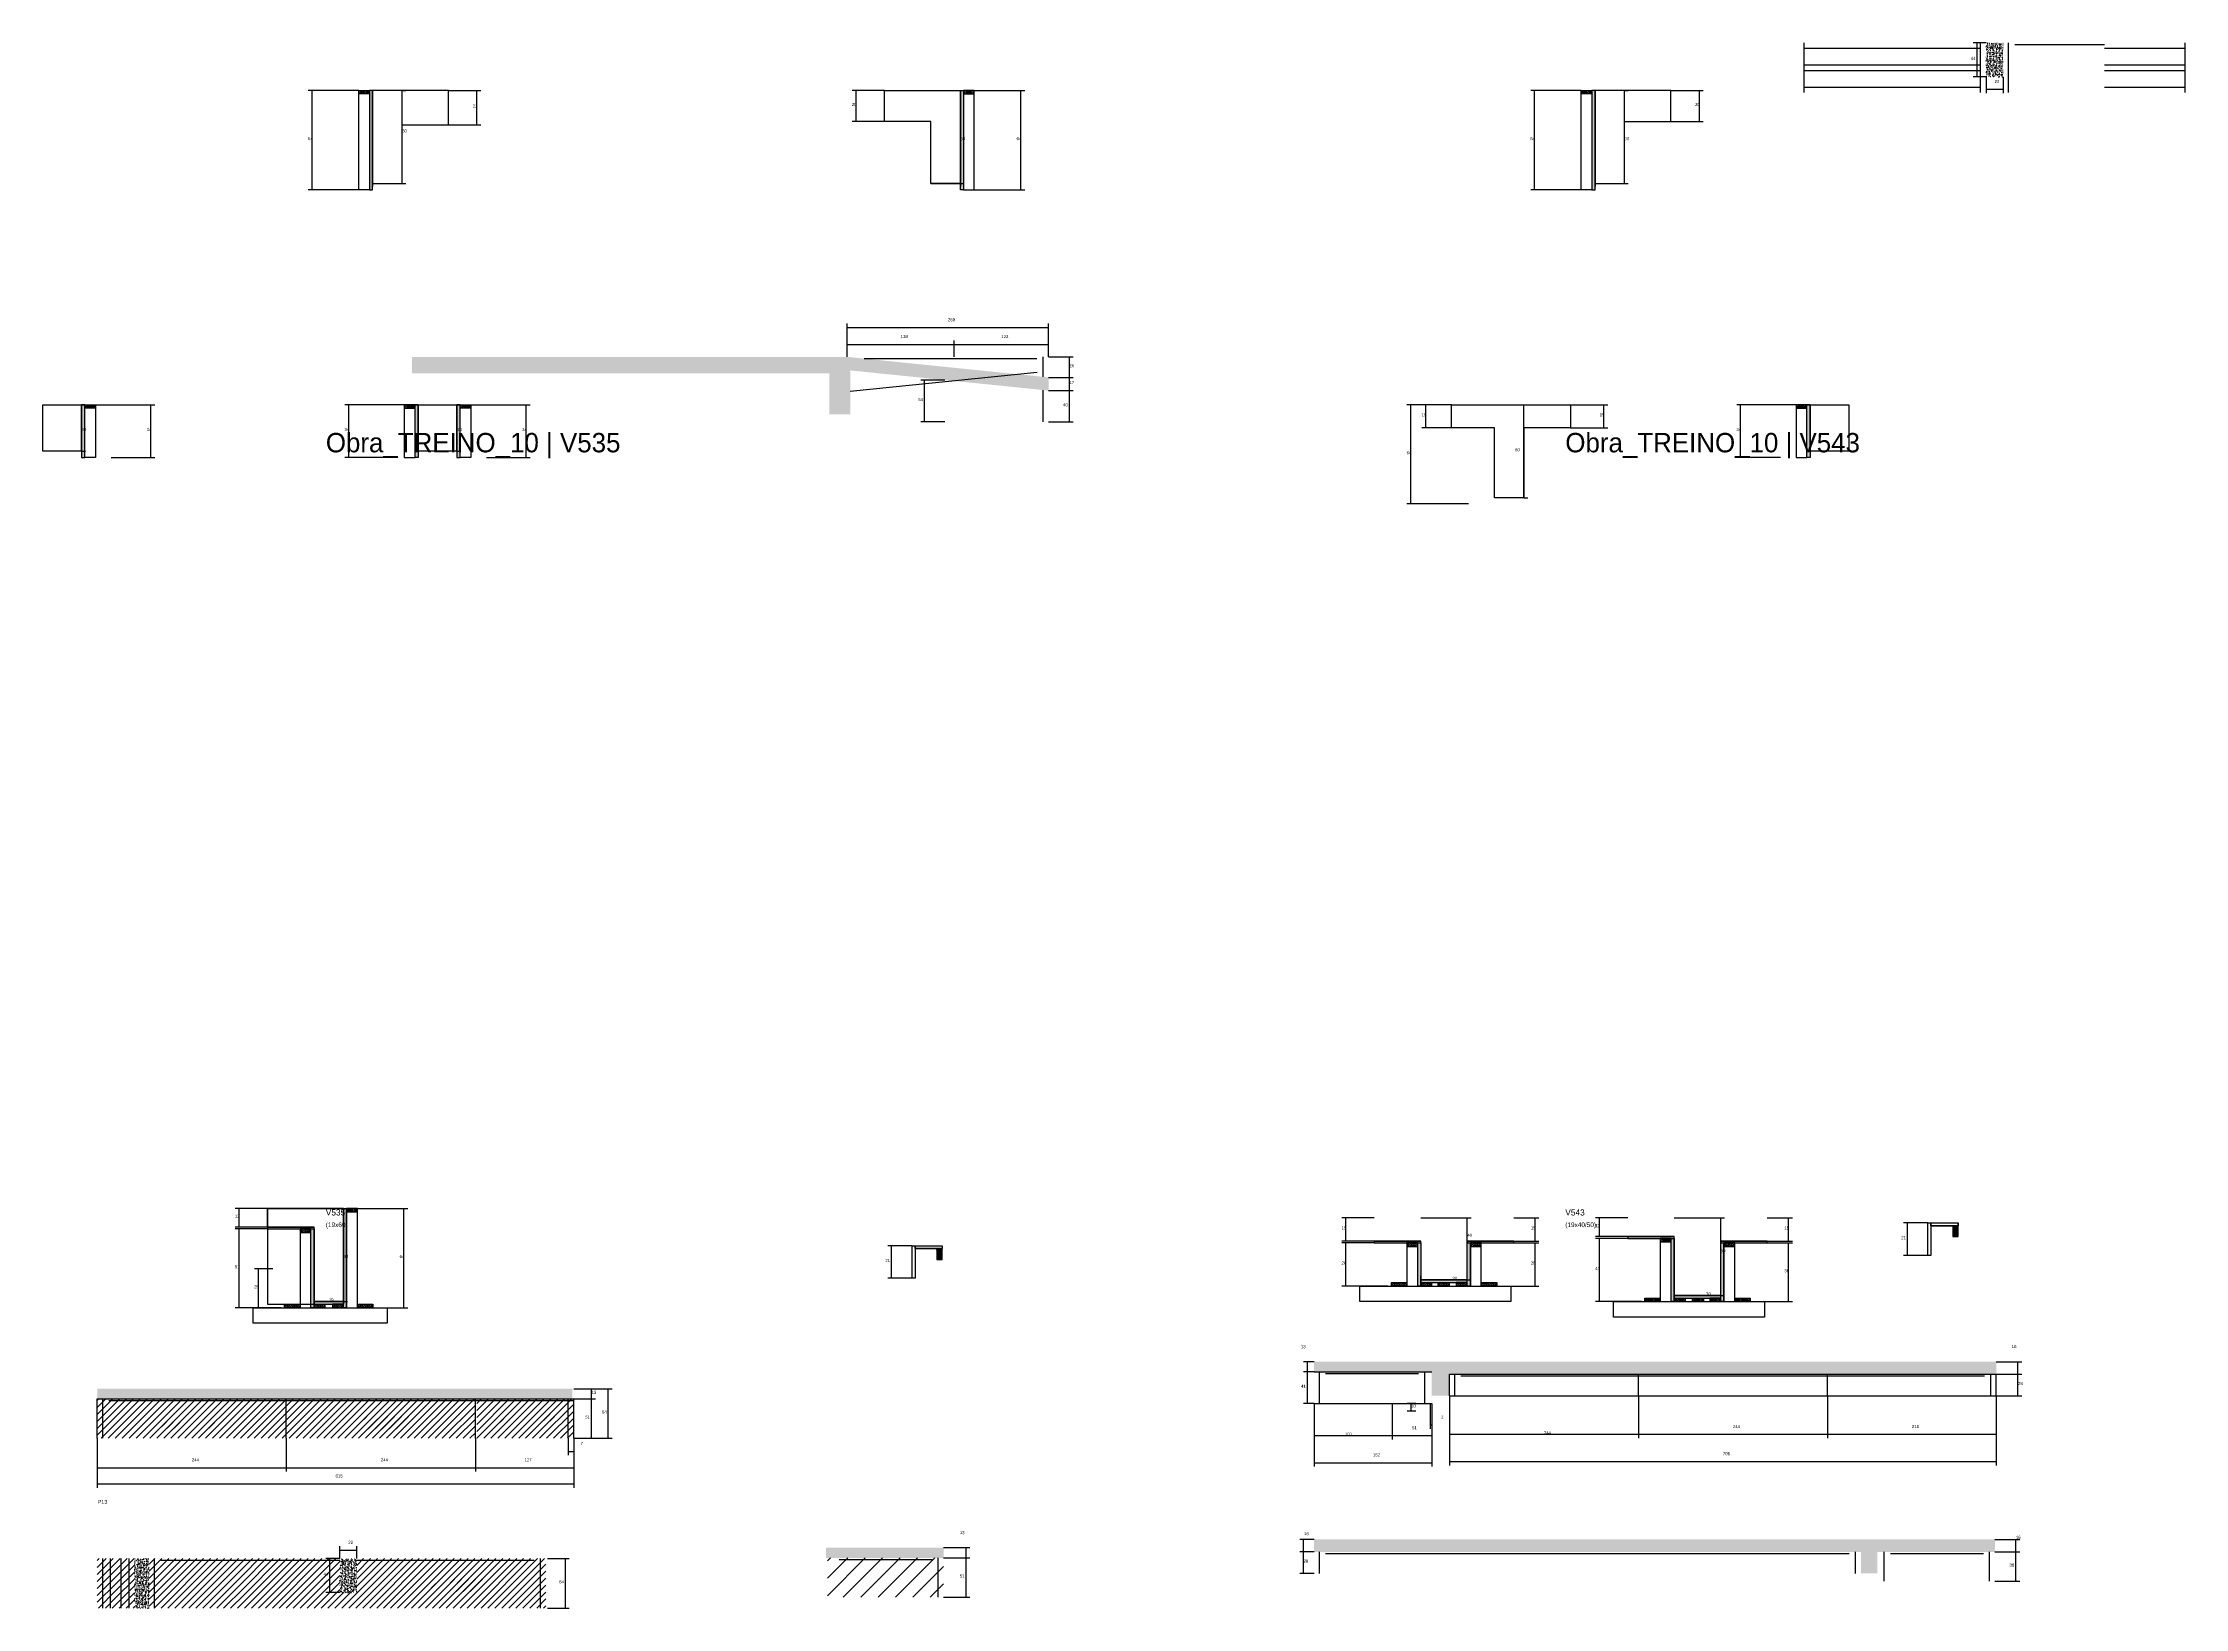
# Model space of a CAD drawing. Header units: metres. Extents: x -65046 to 21926, y -45195 to 1016.
# Drawn here: x 9235 to 12000, y -24702 to -22682 of the extents above; entities that cross this region are included whole.
import ezdxf

# ---------------------------------------------------------------- set-up
doc = ezdxf.new("R2010")
doc.units = ezdxf.units.M
for name, color, linetype in [('CONCRETO', 251, 'Continuous'), ('COTA', 241, 'Continuous'), ('Hachura', 253, 'Continuous'), ('LABEL_ID', 3, 'Continuous'), ('Madeira', 126, 'Continuous'), ('NOMENCLATURA', 7, 'Continuous'), ('Painéis', 200, 'Continuous'), ('SARR_2.2x7', 40, 'Continuous'), ('Texto Seção', 7, 'Continuous')]:
    doc.layers.add(name, color=color, linetype=linetype)

msp = doc.modelspace()

# ---------------------------------------------------------------- hatches: boundary and pattern name
at = {"layer": 'COTA'}
h = msp.add_hatch(dxfattribs=at)
h.set_pattern_fill('AR-CONC', scale=0.03)
h.paths.add_polyline_path([(11743.1, -22725.5), (11765.1, -22725.5), (11765.1, -22725.5), (11765.1, -22681.5), (11765.1, -22681.5), (11743.1, -22681.5), (11743.1, -22681.5), (11743.1, -22725.5)])
h = msp.add_hatch(dxfattribs=at)
h.set_pattern_fill('AR-CONC', scale=0.03)
h.paths.add_polyline_path([(10253.9, -23086.8), (9711.4, -23086.8), (9711.4, -23108), (10249.9, -23108), (10249.9, -23160.8), (10276.9, -23160.8), (10276.9, -23104.3), (10532.9, -23130.3), (10532.9, -23113.3), (10273.1, -23086.8), (10272.9, -23086.8)])
h = msp.add_hatch(dxfattribs=at)
h.set_pattern_fill('AR-CONC', scale=0.03)
h.paths.add_polyline_path([(11050.3, -24399.9), (11756.3, -24399.9), (11756.3, -24383.7), (10875.6, -24383.7), (10875.6, -24396.9), (11027.6, -24396.9), (11027.6, -24427.7), (11050.3, -24427.7)])
h = msp.add_hatch(dxfattribs=at)
h.set_pattern_fill('AR-CONC', scale=0.03)
h.paths.add_polyline_path([(9305, -24418.6), (9305, -24432.6), (9305, -24432.6), (9918, -24432.6), (9918, -24432.6), (9918, -24418.6), (9918, -24418.6), (9305, -24418.6)])
h = msp.add_hatch(dxfattribs=at)
h.set_pattern_fill('AR-CONC', scale=0.03)
h.paths.add_polyline_path([(9353, -24701.8), (9372, -24701.8), (9372, -24637.8), (9353, -24637.8)])
h = msp.add_hatch(dxfattribs=at)
h.set_pattern_fill('AR-CONC', scale=0.03)
h.paths.add_polyline_path([(9618, -24681.8), (9640, -24681.8), (9640, -24637.8), (9618, -24637.8)])
h = msp.add_hatch(dxfattribs=at)
h.set_pattern_fill('AR-CONC', scale=0.03)
h.paths.add_polyline_path([(10397.5, -24636.9), (10397.5, -24623.7), (10245.5, -24623.7), (10245.5, -24636.9), (10325.5, -24636.9)])
h = msp.add_hatch(dxfattribs=at)
h.set_pattern_fill('AR-CONC', scale=0.03)
h.paths.add_polyline_path([(10875.6, -24613), (10875.6, -24629.2), (11581.6, -24629.2), (11581.6, -24657), (11602.6, -24657), (11602.6, -24629.2), (11754.6, -24629.2), (11754.6, -24613)])
at = {"layer": 'Hachura'}
h = msp.add_hatch(dxfattribs=at)
h.set_pattern_fill('ANSI31', scale=0.5)
h.paths.add_polyline_path([(9642.4, -22747.5), (9642.4, -22743.1), (9642.4, -22743.1), (9656.4, -22743.1), (9656.4, -22743.1), (9656.4, -22747.5), (9656.4, -22747.5), (9642.4, -22747.5)])
h = msp.add_hatch(color=8, dxfattribs=at)
h.dxf.hatch_style = 1
h.paths.add_polyline_path([(9660.4, -22743.1), (9656.4, -22743.1), (9656.4, -22743.1), (9656.4, -22871.1), (9656.4, -22871.1), (9660.4, -22871.1), (9660.4, -22871.1), (9660.4, -22743.1)])
h = msp.add_hatch(color=8, dxfattribs=at)
h.dxf.hatch_style = 1
h.paths.add_polyline_path([(10419.1, -22743.1), (10423.1, -22743.1), (10423.1, -22743.1), (10423.1, -22871.1), (10423.1, -22871.1), (10419.1, -22871.1), (10419.1, -22871.1), (10419.1, -22743.1)])
h = msp.add_hatch(dxfattribs=at)
h.set_pattern_fill('ANSI31', scale=0.5)
h.paths.add_polyline_path([(10437.1, -22747.5), (10437.1, -22743.1), (10437.1, -22743.1), (10423.1, -22743.1), (10423.1, -22743.1), (10423.1, -22747.5), (10423.1, -22747.5), (10437.1, -22747.5)])
h = msp.add_hatch(dxfattribs=at)
h.set_pattern_fill('ANSI31', scale=0.5)
h.paths.add_polyline_path([(11220.3, -22747.5), (11220.3, -22743.1), (11220.3, -22743.1), (11234.3, -22743.1), (11234.3, -22743.1), (11234.3, -22747.5), (11234.3, -22747.5), (11220.3, -22747.5)])
h = msp.add_hatch(color=8, dxfattribs=at)
h.dxf.hatch_style = 1
h.paths.add_polyline_path([(11238.3, -22743.1), (11234.3, -22743.1), (11234.3, -22743.1), (11234.3, -22871.1), (11234.3, -22871.1), (11238.3, -22871.1), (11238.3, -22871.1), (11238.3, -22743.1)])
h = msp.add_hatch(color=8, dxfattribs=at)
h.dxf.hatch_style = 1
h.paths.add_polyline_path([(9288.7, -23148.6), (9284.7, -23148.6), (9284.7, -23148.6), (9284.7, -23216.6), (9284.7, -23216.6), (9288.7, -23216.6), (9288.7, -23216.6), (9288.7, -23148.6)])
h = msp.add_hatch(dxfattribs=at)
h.set_pattern_fill('ANSI31', scale=0.5)
h.paths.add_polyline_path([(9288.7, -23153), (9288.7, -23148.6), (9288.7, -23148.6), (9302.7, -23148.6), (9302.7, -23148.6), (9302.7, -23153), (9302.7, -23153), (9288.7, -23153)])
h = msp.add_hatch(dxfattribs=at)
h.set_pattern_fill('ANSI31', scale=0.5)
h.paths.add_polyline_path([(9715.3, -23153), (9715.3, -23148.6), (9715.3, -23148.6), (9701.3, -23148.6), (9701.3, -23148.6), (9701.3, -23153), (9701.3, -23153), (9715.3, -23153)])
h = msp.add_hatch(color=8, dxfattribs=at)
h.dxf.hatch_style = 1
h.paths.add_polyline_path([(9715.3, -23148.6), (9719.3, -23148.6), (9719.3, -23148.6), (9719.3, -23216.6), (9719.3, -23216.6), (9715.3, -23216.6), (9715.3, -23216.6), (9715.3, -23148.6)])
h = msp.add_hatch(color=8, dxfattribs=at)
h.dxf.hatch_style = 1
h.paths.add_polyline_path([(9773.3, -23148.6), (9769.3, -23148.6), (9769.3, -23148.6), (9769.3, -23216.6), (9769.3, -23216.6), (9773.3, -23216.6), (9773.3, -23216.6), (9773.3, -23148.6)])
h = msp.add_hatch(dxfattribs=at)
h.set_pattern_fill('ANSI31', scale=0.5)
h.paths.add_polyline_path([(9773.3, -23153), (9773.3, -23148.6), (9773.3, -23148.6), (9787.3, -23148.6), (9787.3, -23148.6), (9787.3, -23153), (9787.3, -23153), (9773.3, -23153)])
h = msp.add_hatch(dxfattribs=at)
h.set_pattern_fill('ANSI31', scale=0.5)
h.paths.add_polyline_path([(11511.9, -23153), (11511.9, -23148.6), (11511.9, -23148.6), (11497.9, -23148.6), (11497.9, -23148.6), (11497.9, -23153), (11497.9, -23153), (11511.9, -23153)])
h = msp.add_hatch(color=8, dxfattribs=at)
h.dxf.hatch_style = 1
h.paths.add_polyline_path([(11511.9, -23148.6), (11515.9, -23148.6), (11515.9, -23148.6), (11515.9, -23216.6), (11515.9, -23216.6), (11511.9, -23216.6), (11511.9, -23216.6), (11511.9, -23148.6)])
h = msp.add_hatch(color=8, dxfattribs=at)
h.dxf.hatch_style = 1
h.paths.add_polyline_path([(9622.8, -24186), (9626.8, -24186), (9626.8, -24186), (9626.8, -24314), (9626.8, -24314), (9622.8, -24314), (9622.8, -24314), (9622.8, -24186)])
h = msp.add_hatch(dxfattribs=at)
h.set_pattern_fill('ANSI31', scale=0.5)
h.paths.add_polyline_path([(9640.8, -24190.4), (9640.8, -24186), (9640.8, -24186), (9626.8, -24186), (9626.8, -24186), (9626.8, -24190.4), (9626.8, -24190.4), (9640.8, -24190.4)])
h = msp.add_hatch(color=8, dxfattribs=at)
h.dxf.hatch_style = 1
h.paths.add_polyline_path([(9584.8, -24212.4), (9584.8, -24210), (9584.8, -24210), (9524.8, -24210), (9524.8, -24210), (9524.8, -24212.4), (9524.8, -24212.4), (9584.8, -24212.4)])
h = msp.add_hatch(dxfattribs=at)
h.set_pattern_fill('ANSI31', scale=0.5)
h.paths.add_polyline_path([(9580.8, -24216.8), (9580.8, -24212.4), (9580.8, -24212.4), (9566.8, -24212.4), (9566.8, -24212.4), (9566.8, -24216.8), (9566.8, -24216.8), (9580.8, -24216.8)])
h = msp.add_hatch(color=8, dxfattribs=at)
h.dxf.hatch_style = 1
h.paths.add_polyline_path([(9580.8, -24212.4), (9584.8, -24212.4), (9584.8, -24212.4), (9584.8, -24314), (9584.8, -24314), (9580.8, -24314), (9580.8, -24314), (9580.8, -24212.4)])
h = msp.add_hatch(color=8, dxfattribs=at)
h.dxf.hatch_style = 1
h.paths.add_polyline_path([(11340.6, -24224.5), (11340.6, -24222.1), (11340.6, -24222.1), (11280.6, -24222.1), (11280.6, -24222.1), (11280.6, -24224.5), (11280.6, -24224.5), (11340.6, -24224.5)])
h = msp.add_hatch(dxfattribs=at)
h.set_pattern_fill('ANSI31', scale=0.5)
h.paths.add_polyline_path([(11336.6, -24228.9), (11336.6, -24224.5), (11336.6, -24224.5), (11322.6, -24224.5), (11322.6, -24224.5), (11322.6, -24228.9), (11322.6, -24228.9), (11336.6, -24228.9)])
h = msp.add_hatch(color=8, dxfattribs=at)
h.dxf.hatch_style = 1
h.paths.add_polyline_path([(11336.6, -24224.5), (11340.6, -24224.5), (11340.6, -24224.5), (11340.6, -24306.1), (11340.6, -24306.1), (11336.6, -24306.1), (11336.6, -24306.1), (11336.6, -24224.5)])
h = msp.add_hatch(color=8, dxfattribs=at)
h.dxf.hatch_style = 1
h.paths.add_polyline_path([(11013.4, -24230.5), (11013.4, -24228.1), (11013.4, -24228.1), (10953.4, -24228.1), (10953.4, -24228.1), (10953.4, -24230.5), (10953.4, -24230.5), (11013.4, -24230.5)])
h = msp.add_hatch(dxfattribs=at)
h.set_pattern_fill('ANSI31', scale=0.5)
h.paths.add_polyline_path([(11009.4, -24234.9), (11009.4, -24230.5), (11009.4, -24230.5), (10995.4, -24230.5), (10995.4, -24230.5), (10995.4, -24234.9), (10995.4, -24234.9), (11009.4, -24234.9)])
h = msp.add_hatch(color=8, dxfattribs=at)
h.dxf.hatch_style = 1
h.paths.add_polyline_path([(11009.4, -24230.5), (11013.4, -24230.5), (11013.4, -24230.5), (11013.4, -24286.1), (11013.4, -24286.1), (11009.4, -24286.1), (11009.4, -24286.1), (11009.4, -24230.5)])
h = msp.add_hatch(color=8, dxfattribs=at)
h.dxf.hatch_style = 1
h.paths.add_polyline_path([(11133.4, -24230.5), (11133.4, -24228.1), (11133.4, -24228.1), (11073.4, -24228.1), (11073.4, -24228.1), (11073.4, -24230.5), (11073.4, -24230.5), (11133.4, -24230.5)])
h = msp.add_hatch(color=8, dxfattribs=at)
h.dxf.hatch_style = 1
h.paths.add_polyline_path([(11073.4, -24230.5), (11077.4, -24230.5), (11077.4, -24230.5), (11077.4, -24286.1), (11077.4, -24286.1), (11073.4, -24286.1), (11073.4, -24286.1), (11073.4, -24230.5)])
h = msp.add_hatch(dxfattribs=at)
h.set_pattern_fill('ANSI31', scale=0.5)
h.paths.add_polyline_path([(11091.4, -24234.9), (11091.4, -24230.5), (11091.4, -24230.5), (11077.4, -24230.5), (11077.4, -24230.5), (11077.4, -24234.9), (11077.4, -24234.9), (11091.4, -24234.9)])
h = msp.add_hatch(color=8, dxfattribs=at)
h.dxf.hatch_style = 1
h.paths.add_polyline_path([(11460.6, -24230.5), (11460.6, -24228.1), (11460.6, -24228.1), (11400.6, -24228.1), (11400.6, -24228.1), (11400.6, -24230.5), (11400.6, -24230.5), (11460.6, -24230.5)])
h = msp.add_hatch(color=8, dxfattribs=at)
h.dxf.hatch_style = 1
h.paths.add_polyline_path([(11400.6, -24230.5), (11404.6, -24230.5), (11404.6, -24230.5), (11404.6, -24306.1), (11404.6, -24306.1), (11400.6, -24306.1), (11400.6, -24306.1), (11400.6, -24230.5)])
h = msp.add_hatch(dxfattribs=at)
h.set_pattern_fill('ANSI31', scale=0.5)
h.paths.add_polyline_path([(11418.6, -24234.9), (11418.6, -24230.5), (11418.6, -24230.5), (11404.6, -24230.5), (11404.6, -24230.5), (11404.6, -24234.9), (11404.6, -24234.9), (11418.6, -24234.9)])
h = msp.add_hatch(color=8, dxfattribs=at)
h.dxf.hatch_style = 1
h.paths.add_polyline_path([(11073.3, -24281.7), (11073.3, -24278.1), (11073.3, -24278.1), (11013.4, -24278.1), (11013.4, -24278.1), (11013.4, -24281.7), (11013.4, -24281.7), (11073.3, -24281.7)])
h = msp.add_hatch(color=8, dxfattribs=at)
h.dxf.hatch_style = 1
h.paths.add_polyline_path([(9622.8, -24309.6), (9622.8, -24306), (9622.8, -24306), (9584.8, -24306), (9584.8, -24306), (9584.8, -24309.6), (9584.8, -24309.6), (9622.8, -24309.6)])
h = msp.add_hatch(dxfattribs=at)
h.set_pattern_fill('ANSI31', scale=0.5)
h.paths.add_polyline_path([(10975.4, -24286.1), (10975.4, -24281.7), (10975.4, -24281.7), (10995.4, -24281.7), (10995.4, -24281.7), (10995.4, -24286.1), (10995.4, -24286.1), (10975.4, -24286.1)])
h = msp.add_hatch(dxfattribs=at)
h.set_pattern_fill('ANSI31', scale=0.5)
h.paths.add_polyline_path([(11013.4, -24286.1), (11013.4, -24281.7), (11013.4, -24281.7), (11027.4, -24281.7), (11027.4, -24281.7), (11027.4, -24286.1), (11027.4, -24286.1), (11013.4, -24286.1)])
h = msp.add_hatch(dxfattribs=at)
h.set_pattern_fill('ANSI31', scale=0.5)
h.paths.add_polyline_path([(11035.9, -24286.1), (11035.9, -24281.7), (11035.9, -24281.7), (11049.9, -24281.7), (11049.9, -24281.7), (11049.9, -24286.1), (11049.9, -24286.1), (11035.9, -24286.1)])
h = msp.add_hatch(dxfattribs=at)
h.set_pattern_fill('ANSI31', scale=0.5)
h.paths.add_polyline_path([(11073.3, -24286.1), (11073.3, -24281.7), (11073.3, -24281.7), (11059.3, -24281.7), (11059.3, -24281.7), (11059.3, -24286.1), (11059.3, -24286.1), (11073.3, -24286.1)])
h = msp.add_hatch(dxfattribs=at)
h.set_pattern_fill('ANSI31', scale=0.5)
h.paths.add_polyline_path([(11091.4, -24286.1), (11091.4, -24281.7), (11091.4, -24281.7), (11111.4, -24281.7), (11111.4, -24281.7), (11111.4, -24286.1), (11111.4, -24286.1), (11091.4, -24286.1)])
h = msp.add_hatch(dxfattribs=at)
h.set_pattern_fill('ANSI31', scale=0.5)
h.paths.add_polyline_path([(11302.6, -24306.1), (11302.6, -24301.7), (11302.6, -24301.7), (11322.6, -24301.7), (11322.6, -24301.7), (11322.6, -24306.1), (11322.6, -24306.1), (11302.6, -24306.1)])
h = msp.add_hatch(color=8, dxfattribs=at)
h.dxf.hatch_style = 1
h.paths.add_polyline_path([(11400.6, -24301.7), (11400.6, -24298.1), (11400.6, -24298.1), (11340.6, -24298.1), (11340.6, -24298.1), (11340.6, -24301.7), (11340.6, -24301.7), (11400.6, -24301.7)])
h = msp.add_hatch(dxfattribs=at)
h.set_pattern_fill('ANSI31', scale=0.5)
h.paths.add_polyline_path([(11340.6, -24306.1), (11340.6, -24301.7), (11340.6, -24301.7), (11354.6, -24301.7), (11354.6, -24301.7), (11354.6, -24306.1), (11354.6, -24306.1), (11340.6, -24306.1)])
h = msp.add_hatch(dxfattribs=at)
h.set_pattern_fill('ANSI31', scale=0.5)
h.paths.add_polyline_path([(11364.2, -24306.1), (11364.2, -24301.7), (11364.2, -24301.7), (11378.2, -24301.7), (11378.2, -24301.7), (11378.2, -24306.1), (11378.2, -24306.1), (11364.2, -24306.1)])
h = msp.add_hatch(dxfattribs=at)
h.set_pattern_fill('ANSI31', scale=0.5)
h.paths.add_polyline_path([(11400.6, -24306.1), (11400.6, -24301.7), (11400.6, -24301.7), (11386.6, -24301.7), (11386.6, -24301.7), (11386.6, -24306.1), (11386.6, -24306.1), (11400.6, -24306.1)])
h = msp.add_hatch(dxfattribs=at)
h.set_pattern_fill('ANSI31', scale=0.5)
h.paths.add_polyline_path([(11418.6, -24306.1), (11418.6, -24301.7), (11418.6, -24301.7), (11438.6, -24301.7), (11438.6, -24301.7), (11438.6, -24306.1), (11438.6, -24306.1), (11418.6, -24306.1)])
h = msp.add_hatch(dxfattribs=at)
h.set_pattern_fill('ANSI31', scale=0.5)
h.paths.add_polyline_path([(9546.8, -24314), (9546.8, -24309.6), (9546.8, -24309.6), (9566.8, -24309.6), (9566.8, -24309.6), (9566.8, -24314), (9566.8, -24314), (9546.8, -24314)])
h = msp.add_hatch(dxfattribs=at)
h.set_pattern_fill('ANSI31', scale=0.5)
h.paths.add_polyline_path([(9584.8, -24314), (9584.8, -24309.6), (9584.8, -24309.6), (9598.8, -24309.6), (9598.8, -24309.6), (9598.8, -24314), (9598.8, -24314), (9584.8, -24314)])
h = msp.add_hatch(dxfattribs=at)
h.set_pattern_fill('ANSI31', scale=0.5)
h.paths.add_polyline_path([(9622.8, -24314), (9622.8, -24309.6), (9622.8, -24309.6), (9608.8, -24309.6), (9608.8, -24309.6), (9608.8, -24314), (9608.8, -24314), (9622.8, -24314)])
h = msp.add_hatch(dxfattribs=at)
h.set_pattern_fill('ANSI31', scale=0.5)
h.paths.add_polyline_path([(9640.8, -24314), (9640.8, -24309.6), (9640.8, -24309.6), (9660.8, -24309.6), (9660.8, -24309.6), (9660.8, -24314), (9660.8, -24314), (9640.8, -24314)])
h = msp.add_hatch(dxfattribs=at)
h.set_pattern_fill('ANSI31', scale=2)
h.paths.add_polyline_path([(9549, -24431.8), (9305, -24431.8), (9305, -24482.6), (9549, -24482.6)])
h = msp.add_hatch(dxfattribs=at)
h.set_pattern_fill('ANSI31', scale=2)
h.paths.add_polyline_path([(9793, -24431.8), (9549, -24431.8), (9549, -24482.6), (9793, -24482.6)])
h = msp.add_hatch(dxfattribs=at)
h.set_pattern_fill('ANSI31', scale=2)
h.paths.add_polyline_path([(9920, -24431.8), (9795, -24431.8), (9795, -24482.6), (9920, -24482.6)])
h = msp.add_hatch(dxfattribs=at)
h.set_pattern_fill('ANSI31', scale=2)
h.paths.add_polyline_path([(9387.7, -24469.5), (9387.7, -24453.3), (9387.7, -24453.3), (9456.3, -24453.3), (9456.3, -24453.3), (9456.3, -24469.5), (9456.3, -24469.5), (9387.7, -24469.5)])
h = msp.add_hatch(dxfattribs=at)
h.set_pattern_fill('ANSI31', scale=2)
h.paths.add_polyline_path([(9641.5, -24470.3), (9709.1, -24470.3), (9709.1, -24470.3), (9714.6, -24454.3), (9714.6, -24454.3), (9647, -24454.3), (9647, -24454.3), (9641.5, -24470.3)])
h = msp.add_hatch(dxfattribs=at)
h.set_pattern_fill('ANSI31', scale=2)
h.paths.add_polyline_path([(9823, -24467.5), (9890.6, -24467.5), (9890.6, -24467.5), (9896.1, -24451.5), (9896.1, -24451.5), (9828.5, -24451.5), (9828.5, -24451.5), (9823, -24467.5)])
h = msp.add_hatch(dxfattribs=at)
h.set_pattern_fill('ANSI31', scale=2)
h.paths.add_polyline_path([(9329, -24637.8), (9305, -24637.8), (9305, -24701.8), (9329, -24701.8)])
h = msp.add_hatch(dxfattribs=at)
h.set_pattern_fill('ANSI31', scale=2)
h.paths.add_polyline_path([(9353, -24637.8), (9329, -24637.8), (9329, -24701.8), (9353, -24701.8)])
h = msp.add_hatch(dxfattribs=at)
h.set_pattern_fill('ANSI31', scale=2)
h.paths.add_polyline_path([(9494, -24637.8), (9372, -24637.8), (9372, -24701.8), (9494, -24701.8)])
h = msp.add_hatch(dxfattribs=at)
h.set_pattern_fill('ANSI31', scale=2)
h.paths.add_polyline_path([(9640, -24681.8), (9618, -24681.8), (9618, -24637.8), (9494, -24637.8), (9494, -24701.8), (9640, -24701.8)])
h = msp.add_hatch(dxfattribs=at)
h.set_pattern_fill('ANSI31', scale=2)
h.paths.add_polyline_path([(9884, -24637.8), (9640, -24637.8), (9640, -24701.8), (9884, -24701.8)])
h = msp.add_hatch(dxfattribs=at)
h.set_pattern_fill('ANSI31', scale=5)
h.paths.add_polyline_path([(10325.5, -24687.7), (10325.5, -24636.9), (10247.5, -24636.9), (10247.5, -24687.7)])
h = msp.add_hatch(dxfattribs=at)
h.set_pattern_fill('ANSI31', scale=5)
h.paths.add_polyline_path([(10397.5, -24687.7), (10397.5, -24636.9), (10325.5, -24636.9), (10325.5, -24687.7)])
h = msp.add_hatch(dxfattribs=at)
h.set_pattern_fill('ANSI31', scale=2)
h.paths.add_polyline_path([(9606.9, -24670.6), (9606.9, -24648.4), (9606.9, -24648.4), (9586.3, -24648.4), (9586.3, -24648.4), (9586.3, -24670.6), (9586.3, -24670.6), (9606.9, -24670.6)])
h = msp.add_hatch(dxfattribs=at)
h.set_pattern_fill('ANSI31', scale=2)
h.paths.add_polyline_path([(9734.8, -24680.1), (9802.5, -24680.1), (9802.5, -24680.1), (9808, -24664.2), (9808, -24664.2), (9740.3, -24664.2), (9740.3, -24664.2), (9734.8, -24680.1)])
at = {"layer": 'Madeira'}
h = msp.add_hatch(dxfattribs=at)
h.set_pattern_fill('ANSI31', scale=0.2)
h.paths.add_polyline_path([(11707, -24208.2), (11700, -24208.2), (11700, -24222.2), (11707, -24222.2)])
h = msp.add_hatch(dxfattribs=at)
h.set_pattern_fill('ANSI31', scale=0.2)
h.paths.add_polyline_path([(10395.7, -24237.7), (10388.7, -24237.7), (10388.7, -24251.7), (10395.7, -24251.7)])

# ---------------------------------------------------------------- linework, layer by layer
at = {"layer": 'CONCRETO'}
for points in [[(9698.4, -22787.1), (9758.4, -22787.1), (9758.4, -22743.1), (9698.4, -22743.1), (9698.4, -22743.1), (9660.4, -22743.1), (9660.4, -22866.7), (9660.4, -22866.7), (9660.4, -22863.1), (9698.4, -22863.1)], [(10381.1, -22783.1), (10321.1, -22783.1), (10321.1, -22743.1), (10381.1, -22743.1), (10381.1, -22743.1), (10419.1, -22743.1), (10419.1, -22866.7), (10419.1, -22866.7), (10419.1, -22863.1), (10381.1, -22863.1)], [(11276.3, -22783.1), (11336.3, -22783.1), (11336.3, -22743.1), (11276.3, -22743.1), (11276.3, -22743.1), (11238.3, -22743.1), (11238.3, -22866.7), (11238.3, -22866.7), (11238.3, -22863.1), (11276.3, -22863.1)], [(9234.7, -23148.6), (9234.7, -23148.6), (9234.7, -23148.6), (9234.7, -23148.6), (9284.7, -23148.6), (9284.7, -23148.6), (9284.7, -23148.6), (9284.7, -23208.6), (9234.7, -23208.6), (9234.7, -23148.6)], [(9719.3, -23148.6), (9719.3, -23148.6), (9719.3, -23148.6), (9719.3, -23148.6), (9769.3, -23148.6), (9769.3, -23148.6), (9769.3, -23148.6), (9769.3, -23208.6), (9719.3, -23208.6), (9719.3, -23148.6)], [(11053, -23178.6), (11053, -23148.6), (11206.6, -23148.6), (11206.6, -23178.6), (11146.6, -23178.6), (11146.6, -23268.6), (11108.6, -23268.6), (11108.6, -23178.6)], [(11515.9, -23148.6), (11515.9, -23148.6), (11515.9, -23148.6), (11515.9, -23148.6), (11565.9, -23148.6), (11565.9, -23148.6), (11565.9, -23148.6), (11565.9, -23208.6), (11515.9, -23208.6), (11515.9, -23148.6)], [(9584.8, -24210), (9524.8, -24210), (9524.8, -24186), (9622.8, -24186), (9622.8, -24309.6), (9622.8, -24309.6), (9622.8, -24306), (9584.8, -24306)], [(9524.8, -24309.6), (9622.8, -24309.6), (9622.8, -24186), (9524.8, -24186)]]:
    msp.add_lwpolyline(points, close=True, dxfattribs=at)
at = {"layer": 'COTA'}
for p, q in [((11743.1, -22681.5), (11726.5, -22681.5)), ((11731.5, -22725.5), (11731.5, -22681.5)), ((11743.1, -22725.5), (11726.5, -22725.5)), ((11743.1, -22725.5), (11743.1, -22746.3)), ((11765.1, -22725.5), (11765.1, -22746.3)), ((9642.4, -22743.1), (9577.4, -22743.1)), ((9582.4, -22871.1), (9582.4, -22743.1)), ((9698.4, -22863.1), (9698.4, -22743.1)), ((9698.4, -22743.1), (9703.4, -22743.1)), ((9758.4, -22743.1), (9800.1, -22743.1)), ((9795.1, -22787.1), (9795.1, -22743.1)), ((10321.1, -22743.1), (10279.4, -22743.1)), ((10284.4, -22783.1), (10284.4, -22743.1)), ((10381.1, -22743.1), (10424.1, -22743.1)), ((10419.1, -22863.1), (10419.1, -22743.1)), ((10437.1, -22743.1), (10502.1, -22743.1)), ((10497.1, -22871.1), (10497.1, -22743.1)), ((11220.3, -22743.1), (11155.3, -22743.1)), ((11160.3, -22871.1), (11160.3, -22743.1)), ((11276.3, -22863.1), (11276.3, -22743.1)), ((11276.3, -22743.1), (11281.3, -22743.1)), ((11336.3, -22743.1), (11378, -22743.1)), ((11373, -22783.1), (11373, -22743.1)), ((11743.1, -22741.3), (11765.1, -22741.3)), ((10321.1, -22783.1), (10279.4, -22783.1)), ((11336.3, -22783.1), (11378, -22783.1)), ((9758.4, -22787.1), (9800.1, -22787.1)), ((9698.4, -22863.1), (9703.4, -22863.1)), ((10381.1, -22863.1), (10424.1, -22863.1)), ((11276.3, -22863.1), (11281.3, -22863.1)), ((9642.4, -22871.1), (9577.4, -22871.1)), ((10437.1, -22871.1), (10502.1, -22871.1)), ((11220.3, -22871.1), (11155.3, -22871.1)), ((10273.1, -23086.8), (10273.1, -23043.9)), ((10273.1, -23048.9), (10532.9, -23048.9)), ((10532.9, -23086.8), (10532.9, -23043.9)), ((10273.1, -23086.8), (10273.1, -23065.7)), ((10273.1, -23070.7), (10410.9, -23070.7)), ((10410.9, -23086.8), (10410.9, -23065.7)), ((10410.9, -23086.8), (10410.9, -23065.7)), ((10410.9, -23070.7), (10532.9, -23070.7)), ((10532.9, -23086.8), (10532.9, -23065.7)), ((10532.9, -23086.8), (10564.8, -23086.8)), ((10559.8, -23113.3), (10559.8, -23086.8)), ((10398.9, -23116.7), (10367.9, -23116.7)), ((10372.9, -23170.8), (10372.9, -23116.7)), ((10532.9, -23113.3), (10564.8, -23113.3)), ((10532.9, -23113.3), (10564.8, -23113.3)), ((10559.8, -23130.3), (10559.8, -23113.3)), ((10532.9, -23130.3), (10564.8, -23130.3)), ((10532.9, -23130.3), (10564.8, -23130.3)), ((10559.8, -23170.8), (10559.8, -23130.3)), ((9284.7, -23208.6), (9284.7, -23148.6)), ((9284.7, -23148.6), (9289.7, -23148.6)), ((9302.7, -23148.6), (9379.2, -23148.6)), ((9374.2, -23216.6), (9374.2, -23148.6)), ((9719.3, -23148.6), (9624.6, -23148.6)), ((9629.6, -23216.6), (9629.6, -23148.6)), ((9769.3, -23208.6), (9769.3, -23148.6)), ((9769.3, -23148.6), (9774.3, -23148.6)), ((9787.3, -23148.6), (9863.8, -23148.6)), ((9858.8, -23216.6), (9858.8, -23148.6)), ((10398.9, -23170.8), (10367.9, -23170.8)), ((10532.9, -23170.8), (10564.8, -23170.8)), ((11053, -23148.6), (10995.6, -23148.6)), ((11000.6, -23276.6), (11000.6, -23148.6)), ((11053, -23148.6), (11014.9, -23148.6)), ((11019.9, -23178.6), (11019.9, -23148.6)), ((11146.6, -23268.6), (11146.6, -23148.6)), ((11146.6, -23148.6), (11151.6, -23148.6)), ((11206.6, -23148.6), (11254.9, -23148.6)), ((11249.9, -23178.6), (11249.9, -23148.6)), ((11515.9, -23148.6), (11421.3, -23148.6)), ((11426.3, -23216.6), (11426.3, -23148.6)), ((11053, -23178.6), (11014.9, -23178.6)), ((11206.6, -23178.6), (11254.9, -23178.6)), ((9284.7, -23208.6), (9289.7, -23208.6)), ((9322.7, -23216.6), (9379.2, -23216.6)), ((9681.3, -23216.6), (9624.6, -23216.6)), ((9769.3, -23208.6), (9774.3, -23208.6)), ((9807.3, -23216.6), (9863.8, -23216.6)), ((11477.9, -23216.6), (11421.3, -23216.6)), ((11075, -23276.6), (10995.6, -23276.6)), ((11146.6, -23268.6), (11151.6, -23268.6)), ((9524.8, -24186), (9483, -24186)), ((9488, -24210), (9488, -24186)), ((9584.8, -24186), (9627.8, -24186)), ((9622.8, -24306), (9622.8, -24186)), ((9640.8, -24186), (9705.7, -24186)), ((9700.7, -24314), (9700.7, -24186)), ((9524.8, -24210), (9483, -24210)), ((9524.8, -24212.4), (9483, -24212.4)), ((9488, -24314), (9488, -24212.4)), ((10953.4, -24198.1), (10911.6, -24198.1)), ((10916.6, -24228.1), (10916.6, -24198.1)), ((11013.4, -24198.1), (11078.4, -24198.1)), ((11073.4, -24278.1), (11073.4, -24198.1)), ((11133.4, -24198.1), (11165.9, -24198.1)), ((11160.9, -24228.1), (11160.9, -24198.1)), ((11280.6, -24198.1), (11238.9, -24198.1)), ((11280.6, -24222.1), (11238.9, -24222.1)), ((11280.6, -24224.5), (11238.9, -24224.5)), ((11243.9, -24222.1), (11243.9, -24198.1)), ((11243.9, -24306.1), (11243.9, -24224.5)), ((11340.6, -24198.1), (11405.6, -24198.1)), ((11400.6, -24298.1), (11400.6, -24198.1)), ((11460.6, -24198.1), (11493.2, -24198.1)), ((11488.2, -24228.1), (11488.2, -24198.1)), ((11668, -24204.6), (11636.5, -24204.6)), ((11641.5, -24246.6), (11641.5, -24204.6)), ((10356.7, -24234.1), (10325.3, -24234.1)), ((10330.3, -24276.1), (10330.3, -24234.1)), ((10953.4, -24228.1), (10911.6, -24228.1)), ((10953.4, -24230.5), (10911.6, -24230.5)), ((10916.6, -24286.1), (10916.6, -24230.5)), ((11091.4, -24230.5), (11165.9, -24230.5)), ((11133.4, -24228.1), (11165.9, -24228.1)), ((11160.9, -24286.1), (11160.9, -24230.5)), ((11418.6, -24230.5), (11493.2, -24230.5)), ((11460.6, -24228.1), (11493.2, -24228.1)), ((11488.2, -24306.1), (11488.2, -24230.5)), ((11668, -24246.6), (11636.5, -24246.6)), ((9531.5, -24264), (9507.9, -24264)), ((9512.9, -24314), (9512.9, -24264)), ((10356.7, -24276.1), (10325.3, -24276.1)), ((11013.4, -24286.1), (11013.4, -24273.1)), ((11013.4, -24278.1), (11078.4, -24278.1)), ((11013.4, -24278.1), (11073.3, -24278.1)), ((11073.3, -24286.1), (11073.3, -24273.1)), ((9584.8, -24314), (9584.8, -24301)), ((9584.8, -24306), (9627.8, -24306)), ((9584.8, -24306), (9622.8, -24306)), ((9622.8, -24314), (9622.8, -24301)), ((10971, -24286.1), (10911.6, -24286.1)), ((11091.4, -24286.1), (11165.9, -24286.1)), ((11298.2, -24306.1), (11238.9, -24306.1)), ((11340.6, -24306.1), (11340.6, -24293.1)), ((11340.6, -24298.1), (11405.6, -24298.1)), ((11340.6, -24298.1), (11400.6, -24298.1)), ((11400.6, -24306.1), (11400.6, -24293.1)), ((11418.6, -24306.1), (11493.2, -24306.1)), ((9542.4, -24314), (9483, -24314)), ((9531.5, -24314), (9507.9, -24314)), ((9640.8, -24314), (9705.7, -24314)), ((10875.6, -24383.7), (10862, -24383.7)), ((10867, -24396.9), (10867, -24383.7)), ((11756.3, -24383.7), (11789.3, -24383.7)), ((11784.3, -24399.9), (11784.3, -24383.7)), ((10875.6, -24396.9), (10862, -24396.9)), ((10875.6, -24396.9), (10862, -24396.9)), ((10867, -24437.7), (10867, -24396.9)), ((11756.3, -24399.9), (11789.3, -24399.9)), ((11756.3, -24399.9), (11789.3, -24399.9)), ((11784.3, -24427.7), (11784.3, -24399.9)), ((9920, -24418.6), (9948, -24418.6)), ((9920, -24418.6), (9969.6, -24418.6)), ((9920, -24431.8), (9948, -24431.8)), ((9920, -24431.8), (9948, -24431.8)), ((9943, -24431.8), (9943, -24418.6)), ((9943, -24482.6), (9943, -24431.8)), ((9964.6, -24482.6), (9964.6, -24418.6)), ((10875.6, -24437.7), (10862, -24437.7)), ((10875.6, -24437.7), (10875.6, -24484.1)), ((10875.6, -24437.7), (10875.6, -24519.1)), ((10976.6, -24437.7), (10976.6, -24484.1)), ((10976.6, -24437.7), (10976.6, -24484.1)), ((11007.1, -24437.7), (10995.8, -24437.7)), ((11000.8, -24447.7), (11000.8, -24437.7)), ((11025.6, -24437.7), (11025.6, -24470.2)), ((11027.6, -24437.7), (11027.6, -24484.1)), ((11027.6, -24437.7), (11027.6, -24519.1)), ((11027.6, -24437.7), (11027.6, -24470.2)), ((11050.3, -24427.7), (11050.3, -24482.4)), ((11050.3, -24427.7), (11050.3, -24517.5)), ((11294.3, -24427.7), (11294.3, -24482.4)), ((11294.3, -24427.7), (11294.3, -24482.4)), ((11538.3, -24427.7), (11538.3, -24482.4)), ((11538.3, -24427.7), (11538.3, -24482.4)), ((11756.3, -24427.7), (11789.3, -24427.7)), ((11756.3, -24427.7), (11756.3, -24517.5)), ((11756.3, -24427.7), (11756.3, -24482.4)), ((11007.1, -24447.7), (10995.8, -24447.7)), ((11025.6, -24465.2), (11027.6, -24465.2)), ((9305, -24482.6), (9305, -24525.5)), ((9305, -24482.6), (9305, -24546.4)), ((9549, -24482.6), (9549, -24525.5)), ((9549, -24482.6), (9549, -24525.5)), ((9793, -24482.6), (9793, -24525.5)), ((9793, -24482.6), (9793, -24525.5)), ((9913, -24482.6), (9913, -24504.5)), ((9913, -24499.5), (9920, -24499.5)), ((9920, -24482.6), (9920, -24504.5)), ((9920, -24482.6), (9920, -24525.5)), ((9920, -24482.6), (9948, -24482.6)), ((9920, -24482.6), (9969.6, -24482.6)), ((9920, -24482.6), (9920, -24546.4)), ((10875.6, -24479.1), (10976.6, -24479.1)), ((10976.6, -24479.1), (11027.6, -24479.1)), ((11050.3, -24477.4), (11294.3, -24477.4)), ((11294.3, -24477.4), (11538.3, -24477.4)), ((11538.3, -24477.4), (11756.3, -24477.4)), ((9305, -24520.5), (9549, -24520.5)), ((9549, -24520.5), (9793, -24520.5)), ((9793, -24520.5), (9920, -24520.5)), ((10875.6, -24514.1), (11027.6, -24514.1)), ((11050.3, -24512.5), (11756.3, -24512.5)), ((9305, -24541.4), (9920, -24541.4)), ((9618, -24637.8), (9600.1, -24637.8)), ((9605.1, -24681.8), (9605.1, -24637.8)), ((9618, -24637.8), (9618, -24621.8)), ((9618, -24626.8), (9640, -24626.8)), ((9640, -24637.8), (9640, -24621.8)), ((9886, -24637.8), (9914.3, -24637.8)), ((9909.3, -24701.8), (9909.3, -24637.8)), ((10397.5, -24623.7), (10431.5, -24623.7)), ((10397.5, -24636.9), (10431.5, -24636.9)), ((10397.5, -24636.9), (10431.5, -24636.9)), ((10426.5, -24636.9), (10426.5, -24623.7)), ((10426.5, -24687.7), (10426.5, -24636.9)), ((10875.6, -24613), (10857.1, -24613)), ((10875.6, -24629.2), (10857.1, -24629.2)), ((10875.6, -24629.2), (10857.1, -24629.2)), ((10862.1, -24629.2), (10862.1, -24613)), ((10862.1, -24657), (10862.1, -24629.2)), ((11754.6, -24613), (11786.6, -24613)), ((11754.6, -24629.2), (11786.6, -24629.2)), ((11754.6, -24629.2), (11786.6, -24629.2)), ((11781.6, -24629.2), (11781.6, -24613)), ((11781.6, -24667), (11781.6, -24629.2)), ((10875.6, -24657), (10857.1, -24657)), ((11754.6, -24667), (11786.6, -24667)), ((9618, -24681.8), (9600.1, -24681.8)), ((10397.5, -24687.7), (10431.5, -24687.7)), ((9886, -24701.8), (9914.3, -24701.8))]:
    msp.add_line(p, q, dxfattribs=at)
at = {"layer": 'Madeira'}
for points in [[(9642.4, -22747.5), (9642.4, -22743.1), (9656.4, -22743.1), (9656.4, -22747.5)], [(9642.4, -22743.1), (9656.4, -22743.1), (9656.4, -22871.1), (9642.4, -22871.1)], [(10437.1, -22747.5), (10437.1, -22743.1), (10423.1, -22743.1), (10423.1, -22747.5)], [(10437.1, -22743.1), (10423.1, -22743.1), (10423.1, -22871.1), (10437.1, -22871.1)], [(11220.3, -22747.5), (11220.3, -22743.1), (11234.3, -22743.1), (11234.3, -22747.5)], [(11220.3, -22743.1), (11234.3, -22743.1), (11234.3, -22871.1), (11220.3, -22871.1)], [(9288.7, -23153), (9288.7, -23148.6), (9302.7, -23148.6), (9302.7, -23153)], [(9288.7, -23148.6), (9302.7, -23148.6), (9302.7, -23216.6), (9288.7, -23216.6)], [(9715.3, -23153), (9715.3, -23148.6), (9701.3, -23148.6), (9701.3, -23153)], [(9715.3, -23148.6), (9701.3, -23148.6), (9701.3, -23216.6), (9715.3, -23216.6)], [(9773.3, -23153), (9773.3, -23148.6), (9787.3, -23148.6), (9787.3, -23153)], [(9773.3, -23148.6), (9787.3, -23148.6), (9787.3, -23216.6), (9773.3, -23216.6)], [(11511.9, -23153), (11511.9, -23148.6), (11497.9, -23148.6), (11497.9, -23153)], [(11511.9, -23148.6), (11497.9, -23148.6), (11497.9, -23216.6), (11511.9, -23216.6)], [(9640.8, -24190.4), (9640.8, -24186), (9626.8, -24186), (9626.8, -24190.4)], [(9640.8, -24186), (9626.8, -24186), (9626.8, -24314), (9640.8, -24314)], [(9580.8, -24216.8), (9580.8, -24212.4), (9566.8, -24212.4), (9566.8, -24216.8)], [(9580.8, -24212.4), (9566.8, -24212.4), (9566.8, -24314), (9580.8, -24314)], [(11336.6, -24228.9), (11336.6, -24224.5), (11322.6, -24224.5), (11322.6, -24228.9)], [(11336.6, -24224.5), (11322.6, -24224.5), (11322.6, -24306.1), (11336.6, -24306.1)], [(11707, -24208.2), (11700, -24208.2), (11700, -24222.2), (11707, -24222.2)], [(10395.7, -24237.7), (10388.7, -24237.7), (10388.7, -24251.7), (10395.7, -24251.7)], [(11009.4, -24234.9), (11009.4, -24230.5), (10995.4, -24230.5), (10995.4, -24234.9)], [(11009.4, -24230.5), (10995.4, -24230.5), (10995.4, -24286.1), (11009.4, -24286.1)], [(11091.4, -24234.9), (11091.4, -24230.5), (11077.4, -24230.5), (11077.4, -24234.9)], [(11091.4, -24230.5), (11077.4, -24230.5), (11077.4, -24286.1), (11091.4, -24286.1)], [(11418.6, -24234.9), (11418.6, -24230.5), (11404.6, -24230.5), (11404.6, -24234.9)], [(11418.6, -24230.5), (11404.6, -24230.5), (11404.6, -24306.1), (11418.6, -24306.1)], [(11129.7, -24306.1), (10934.7, -24306.1), (10934.7, -24286.1), (11129.7, -24286.1)], [(10975.4, -24286.1), (10975.4, -24281.7), (10995.4, -24281.7), (10995.4, -24286.1)], [(11013.4, -24286.1), (11013.4, -24281.7), (11027.4, -24281.7), (11027.4, -24286.1)], [(11035.9, -24286.1), (11035.9, -24281.7), (11049.9, -24281.7), (11049.9, -24286.1)], [(11073.3, -24286.1), (11073.3, -24281.7), (11059.3, -24281.7), (11059.3, -24286.1)], [(11091.4, -24286.1), (11091.4, -24281.7), (11111.4, -24281.7), (11111.4, -24286.1)], [(11457, -24326.1), (11262, -24326.1), (11262, -24306.1), (11457, -24306.1)], [(11302.6, -24306.1), (11302.6, -24301.7), (11322.6, -24301.7), (11322.6, -24306.1)], [(11340.6, -24306.1), (11340.6, -24301.7), (11354.6, -24301.7), (11354.6, -24306.1)], [(11364.2, -24306.1), (11364.2, -24301.7), (11378.2, -24301.7), (11378.2, -24306.1)], [(11400.6, -24306.1), (11400.6, -24301.7), (11386.6, -24301.7), (11386.6, -24306.1)], [(11418.6, -24306.1), (11418.6, -24301.7), (11438.6, -24301.7), (11438.6, -24306.1)], [(9679.1, -24334), (9506.2, -24334), (9506.2, -24314), (9679.1, -24314)], [(9546.8, -24314), (9546.8, -24309.6), (9566.8, -24309.6), (9566.8, -24314)], [(9584.8, -24314), (9584.8, -24309.6), (9598.8, -24309.6), (9598.8, -24314)], [(9622.8, -24314), (9622.8, -24309.6), (9608.8, -24309.6), (9608.8, -24314)], [(9640.8, -24314), (9640.8, -24309.6), (9660.8, -24309.6), (9660.8, -24314)]]:
    msp.add_lwpolyline(points, close=True, dxfattribs=at)
at = {"layer": 'Painéis'}
for p, q in [((9626.8, -24314), (9626.8, -24186)), ((9524.8, -24210), (9584.8, -24210)), ((9584.8, -24314), (9584.8, -24212.4)), ((11280.6, -24222.1), (11340.6, -24222.1)), ((11340.6, -24306.1), (11340.6, -24224.5)), ((11668, -24246.6), (11668, -24204.6)), ((11672, -24204.6), (11706.9, -24204.6)), ((11672, -24208.2), (11672, -24204.6)), ((11672, -24208.2), (11706.9, -24208.2)), ((11706.9, -24208.2), (11706.9, -24204.6)), ((10360.7, -24234.1), (10395.7, -24234.1)), ((10360.7, -24237.7), (10395.7, -24237.7)), ((10953.4, -24228.1), (11013.4, -24228.1)), ((11073.4, -24228.1), (11133.4, -24228.1)), ((11077.4, -24286.1), (11077.4, -24230.5)), ((11400.6, -24228.1), (11460.6, -24228.1)), ((11404.6, -24306.1), (11404.6, -24230.5)), ((11013.4, -24278.1), (11073.3, -24278.1)), ((11073.3, -24281.7), (11073.3, -24278.1)), ((9584.8, -24306), (9622.8, -24306)), ((9584.8, -24309.6), (9584.8, -24306)), ((9622.8, -24309.6), (9622.8, -24306)), ((11340.6, -24298.1), (11400.6, -24298.1)), ((11340.6, -24301.7), (11340.6, -24298.1)), ((11400.6, -24301.7), (11400.6, -24298.1)), ((10875.6, -24396.9), (11027.6, -24396.9)), ((11050.3, -24399.9), (11756.3, -24399.9)), ((11050.3, -24427.7), (11050.3, -24399.9)), ((11294.3, -24427.7), (11294.3, -24399.9)), ((11538.3, -24427.7), (11538.3, -24399.9)), ((11756.3, -24427.7), (11756.3, -24399.9)), ((9305, -24431.8), (9920, -24431.8)), ((9305, -24482.6), (9305, -24431.8)), ((9549, -24482.6), (9549, -24431.8)), ((9793, -24482.6), (9793, -24431.8)), ((9920, -24482.6), (9920, -24431.8)), ((10875.6, -24437.7), (11027.6, -24437.7)), ((11050.3, -24427.7), (11756.3, -24427.7))]:
    msp.add_line(p, q, dxfattribs=at)
for points in [[(9660.4, -22743.1), (9656.4, -22743.1), (9656.4, -22871.1), (9660.4, -22871.1)], [(10419.1, -22743.1), (10423.1, -22743.1), (10423.1, -22871.1), (10419.1, -22871.1)], [(11238.3, -22743.1), (11234.3, -22743.1), (11234.3, -22871.1), (11238.3, -22871.1)], [(9288.7, -23148.6), (9284.7, -23148.6), (9284.7, -23216.6), (9288.7, -23216.6)], [(9715.3, -23148.6), (9719.3, -23148.6), (9719.3, -23216.6), (9715.3, -23216.6)], [(9773.3, -23148.6), (9769.3, -23148.6), (9769.3, -23216.6), (9773.3, -23216.6)], [(11511.9, -23148.6), (11515.9, -23148.6), (11515.9, -23216.6), (11511.9, -23216.6)], [(9622.8, -24186), (9626.8, -24186), (9626.8, -24314), (9622.8, -24314)], [(9584.8, -24212.4), (9584.8, -24210), (9524.8, -24210), (9524.8, -24212.4)], [(9580.8, -24212.4), (9584.8, -24212.4), (9584.8, -24314), (9580.8, -24314)], [(11340.6, -24224.5), (11340.6, -24222.1), (11280.6, -24222.1), (11280.6, -24224.5)], [(11336.6, -24224.5), (11340.6, -24224.5), (11340.6, -24306.1), (11336.6, -24306.1)], [(11672, -24246.6), (11668, -24246.6), (11668, -24204.6), (11672, -24204.6)], [(10360.7, -24276.1), (10356.7, -24276.1), (10356.7, -24234.1), (10360.7, -24234.1)], [(11013.4, -24230.5), (11013.4, -24228.1), (10953.4, -24228.1), (10953.4, -24230.5)], [(11009.4, -24230.5), (11013.4, -24230.5), (11013.4, -24286.1), (11009.4, -24286.1)], [(11133.4, -24230.5), (11133.4, -24228.1), (11073.4, -24228.1), (11073.4, -24230.5)], [(11073.4, -24230.5), (11077.4, -24230.5), (11077.4, -24286.1), (11073.4, -24286.1)], [(11460.6, -24230.5), (11460.6, -24228.1), (11400.6, -24228.1), (11400.6, -24230.5)], [(11400.6, -24230.5), (11404.6, -24230.5), (11404.6, -24306.1), (11400.6, -24306.1)], [(11073.3, -24281.7), (11073.3, -24278.1), (11013.4, -24278.1), (11013.4, -24281.7)], [(9622.8, -24309.6), (9622.8, -24306), (9584.8, -24306), (9584.8, -24309.6)], [(11400.6, -24301.7), (11400.6, -24298.1), (11340.6, -24298.1), (11340.6, -24301.7)]]:
    msp.add_lwpolyline(points, close=True, dxfattribs=at)
for points in [[(11672, -24204.6), (11706.9, -24204.6), (11706.9, -24208.2), (11672, -24208.2), (11672, -24204.6)], [(10360.7, -24234.1), (10395.7, -24234.1), (10395.7, -24237.7), (10360.7, -24237.7), (10360.7, -24234.1)]]:
    msp.add_lwpolyline(points, dxfattribs=at)
at = {"layer": 'SARR_2.2x7'}
for p, q in [((11508.1, -22745.5), (11508.1, -22681.5)), ((11508.1, -22688.5), (11736.1, -22688.5)), ((11736.1, -22745.5), (11736.1, -22681.5)), ((11772.1, -22745.5), (11772.1, -22681.5)), ((11780.1, -22683.7), (11896.1, -22683.7)), ((11896.1, -22688.5), (12000.1, -22688.5)), ((12000.1, -22745.5), (12000.1, -22681.5)), ((11508.1, -22710), (11736.1, -22710)), ((11508.1, -22717), (11736.1, -22717)), ((11896.1, -22710), (12000.1, -22710)), ((11896.1, -22717), (12000.1, -22717)), ((11508.1, -22738.5), (11736.1, -22738.5)), ((11896.1, -22738.5), (12000.1, -22738.5)), ((10294.7, -23089), (10517.9, -23089)), ((10525.9, -23112.6), (10525.9, -23086.8)), ((10276.9, -23131.1), (10518.1, -23106.5)), ((10525.9, -23170.8), (10525.9, -23129.6)), ((10882.6, -24437.7), (10882.6, -24396.9)), ((10890.6, -24399.1), (10976.6, -24399.1)), ((10976.6, -24399.1), (11010.6, -24399.1)), ((11018.6, -24437.7), (11018.6, -24396.9)), ((11057.3, -24427.7), (11057.3, -24399.9)), ((11065.3, -24402.1), (11294.3, -24402.1)), ((11294.3, -24402.1), (11538.3, -24402.1)), ((11538.3, -24402.1), (11741.3, -24402.1)), ((11749.3, -24427.7), (11749.3, -24399.9)), ((9312, -24482.6), (9312, -24431.8)), ((9320, -24434), (9920, -24434)), ((9913, -24482.6), (9913, -24431.8)), ((9312, -24701.8), (9312, -24637.8)), ((9322, -24701.8), (9322, -24637.8)), ((9336, -24701.8), (9336, -24637.8)), ((9346, -24701.8), (9346, -24637.8)), ((9379, -24701.8), (9379, -24637.8)), ((9877, -24701.8), (9877, -24637.8)), ((10262.5, -24639.1), (10325.5, -24639.1)), ((10325.5, -24639.1), (10382.5, -24639.1)), ((10390.5, -24687.7), (10390.5, -24636.9)), ((10882.6, -24657), (10882.6, -24629.2)), ((10890.6, -24631.4), (11119.6, -24631.4)), ((11119.6, -24631.4), (11363.6, -24631.4)), ((11363.6, -24631.4), (11566.6, -24631.4)), ((11574.6, -24657), (11574.6, -24629.2)), ((11611.6, -24667), (11611.6, -24629.2)), ((11619.6, -24631.4), (11705.6, -24631.4)), ((11705.6, -24631.4), (11739.6, -24631.4)), ((11747.6, -24667), (11747.6, -24629.2)), ((9387, -24640), (9618, -24640)), ((9640, -24640), (9869, -24640))]:
    msp.add_line(p, q, dxfattribs=at)

# ---------------------------------------------------------------- texts
at = {"layer": 'COTA'}
for s, p in [('44', (11723.4, -22703.5)), ('22', (11754.1, -22733.3)), ('20', (10278.9, -22763.1)), ('20', (11367.5, -22763.1)), ('22', (9789.6, -22765.1)), ('64', (9576.9, -22807.1)), ('60', (9698.4, -22797.1)), ('60', (10419.1, -22807.1)), ('64', (10491.6, -22807.1)), ('64', (11154.8, -22807.1)), ('60', (11276.3, -22807.1)), ('138', (10342, -23062.5)), ('260', (10403, -23040.8)), ('122', (10471.9, -23062.6)), ('26', (10559.8, -23100.1)), ('17', (10559.8, -23121.8)), ('54', (10364.8, -23143.8)), ('40', (10551.7, -23150.6)), ('15', (11014.4, -23163.6)), ('15', (11244.4, -23163.6)), ('30', (9284.7, -23182.6)), ('34', (9368.7, -23182.6)), ('34', (9624.1, -23182.6)), ('30', (9769.3, -23182.6)), ('34', (9853.3, -23182.6)), ('34', (11420.8, -23182.6)), ('64', (10995.1, -23212.6)), ('60', (11135.1, -23208.6)), ('12', (9482.5, -24198)), ('15', (10911.1, -24213.1)), ('40', (11073.4, -24222.4)), ('15', (11155.4, -24213.1)), ('12', (11238.4, -24210.1)), ('15', (11482.7, -24213.1)), ('21', (11633.5, -24225.6)), ('60', (9622.8, -24250)), ('64', (9695.2, -24250)), ('21', (10322.2, -24255.1)), ('50', (11400.6, -24242.4)), ('51', (9482.5, -24263.2)), ('28', (10911.1, -24258.3)), ('30', (11054.3, -24278.1)), ('28', (11155.4, -24258.3)), ('41', (11238.4, -24265.3)), ('38', (11482.7, -24268.3)), ('25', (9507.4, -24289)), ('19', (9603.8, -24306)), ('30', (11381.6, -24298.1)), ('13', (10858.7, -24366.3)), ('16', (11776.2, -24366.1)), ('41', (10858.8, -24417.3)), ('28', (11784.3, -24413.8)), ('13', (9943, -24425.2)), ('10', (11000.8, -24442.7)), ('51', (9934.9, -24457.2)), ('64', (9956.5, -24450.6)), ('51', (11002.1, -24471)), ('2', (11039.6, -24457.2)), ('244', (11172.3, -24477.4)), ('244', (11416.3, -24469.4)), ('218', (11647.3, -24469.4)), ('7', (9928.9, -24491.4)), ('101', (10915.6, -24479.1)), ('706', (11403.3, -24504.4)), ('244', (9427, -24512.4)), ('244', (9671, -24512.4)), ('127', (9856.5, -24512.4)), ('152', (10951.6, -24506)), ('615', (9612.5, -24533.2)), ('13', (10418.3, -24606.3)), ('16', (10862.7, -24607.6)), ('16', (11781.6, -24612.4)), ('22', (9629, -24618.8)), ('28', (10862.1, -24643.1)), ('44', (9597.1, -24659.8)), ('64', (9901.2, -24669.8)), ('51', (10418.4, -24662.3)), ('38', (11773.3, -24648.1))]:
    msp.add_text(s, height=4, dxfattribs=at).set_placement(p)
at = {"layer": 'LABEL_ID'}
for s, p in [('Obra_TREINO_10 | V535', (9600, -23210)), ('Obra_TREINO_10 | V543', (11200, -23210))]:
    msp.add_text(s, height=25, dxfattribs=at).set_placement(p)
at = {"layer": 'NOMENCLATURA'}
msp.add_text('P13', height=5, dxfattribs=at).set_placement((9305.6, -24567.1))
at = {"layer": 'Texto Seção'}
for s, height, p in [('V535', 8, (9600, -24195)), ('V543', 8, (11200, -24195)), ('(19x60)', 6, (9600, -24210)), ('(19x40/50)', 6, (11200, -24210))]:
    msp.add_text(s, height=height, dxfattribs=at).set_placement(p)

doc.saveas('drawing.dxf')
